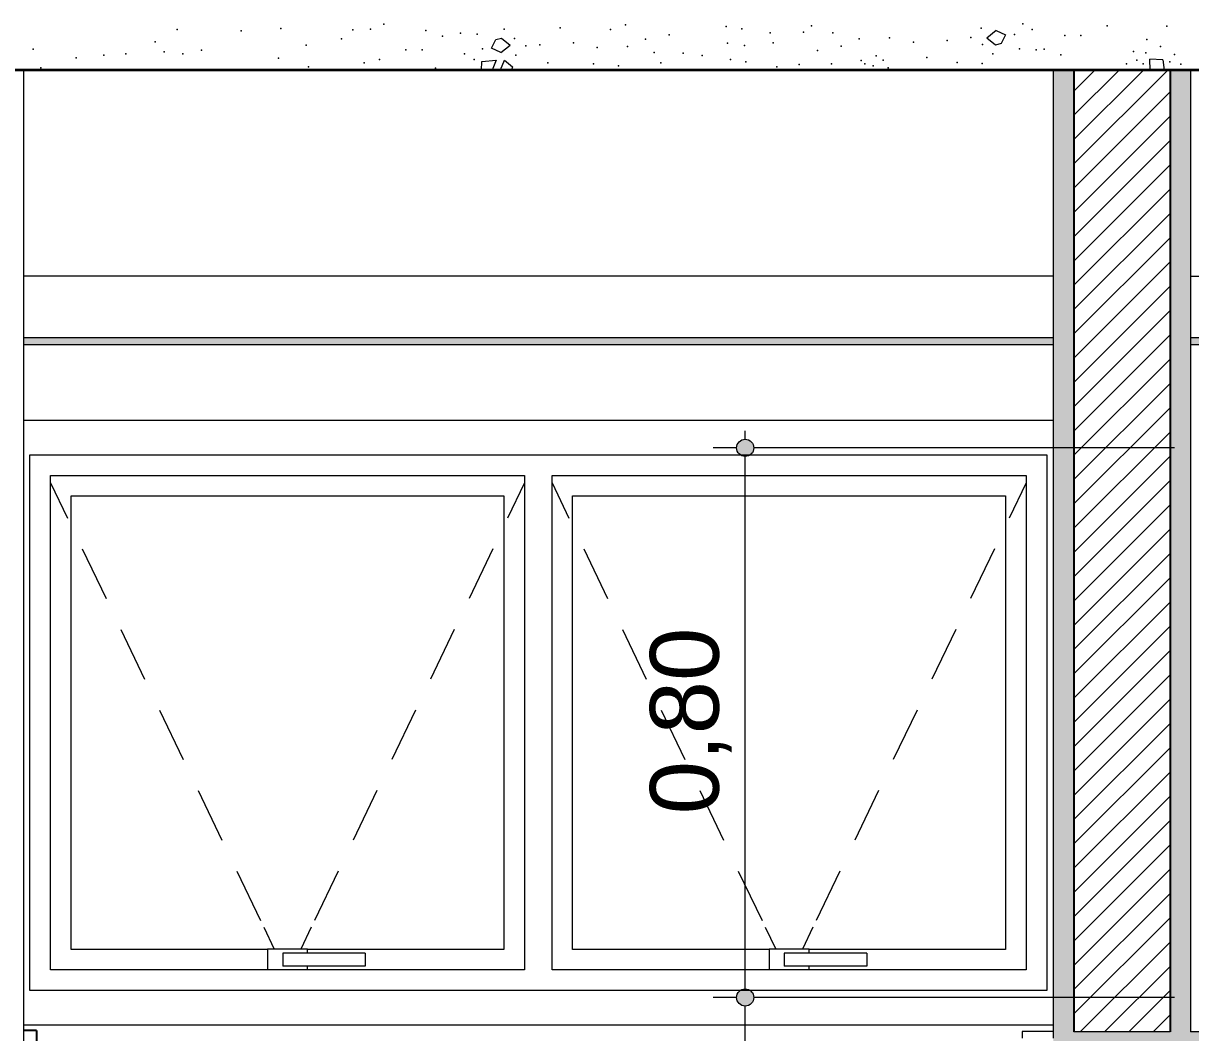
# Model space of a CAD drawing. Header units: metres. Extents: x -77 to 97, y 0 to 6.
# Drawn here: x 80.727 to 82.426, y 2.944 to 4.413 of the extents above; entities that cross this region are included whole.
import ezdxf

# ---------------------------------------------------------------- set-up
doc = ezdxf.new("R2010")
doc.units = ezdxf.units.M
doc.header["$MEASUREMENT"] = 0
for name, color, linetype in [('COTAS CORTE', 7, 'Continuous'), ('FORRO.EXEC', 7, 'Continuous'), ('LAJES.EST', 7, 'Continuous'), ('PAREDE CONSTRUIR', 7, 'Continuous'), ('Portas Archicad', 7, 'Continuous')]:
    doc.layers.add(name, color=color, linetype=linetype)
for name, color, linetype, lineweight, true_color in [('COTAS CORTE_Caneta_No__25', 7, 'Continuous', 13, 0x982312), ('Janelas Archicad_Caneta_No__9', 7, 'Continuous', 5, 0x020202), ('Janelas Archicad_Caneta_No__97', 7, 'Continuous', 5, 0x6b6b6b), ('Portas Archicad_Caneta_No__23', 7, 'Continuous', 0, 0x721b0e)]:
    doc.layers.add(name, color=color, linetype=linetype, lineweight=lineweight, true_color=true_color)
for name, color, linetype, lineweight in [('FORRO.EXEC_Caneta_No__241', 7, 'Continuous', 13), ('LAJES.EST_Caneta_No__1', 7, 'Continuous', 35), ('LAJES.EST_Caneta_No__241', 7, 'Continuous', 13), ('PAREDE CONSTRUIR_Caneta_No__241', 7, 'Continuous', 13), ('PAREDE CONSTRUIR_Caneta_No__3', 7, 'Continuous', 25), ('Portas Archicad_Caneta_No__3', 7, 'Continuous', 25), ('Portas Archicad_Caneta_No__98', 7, 'Continuous', 0)]:
    doc.layers.add(name, color=color, linetype=linetype, lineweight=lineweight)
doc.styles.add('ESTILO_GERADO_1', font='arial.ttf')
doc.dimstyles.new('ESTILO_GERADO__10', dxfattribs={"dimtxt": 0.1, "dimasz": 0.0475, "dimexe": 0.18, "dimexo": 0.624631, "dimgap": 0, "dimtad": 1, "dimzin": 0, "dimdsep": 46, "dimtxsty": 'ESTILO_GERADO_1', "dimblk": 'ARROWHEAD_11', "dimblk1": 'ARROWHEAD_11', "dimblk2": 'ARROWHEAD_11', "dimcen": 0.09, "dimclrd": 256, "dimclre": 256, "dimclrt": 256, "dimadec": 0, "dimazin": 0, "dimtfac": 1, "dimtdec": 4, "dimtmove": 0, "dimatfit": 3, "dimfxl": 0, "dimtolj": 1, "dimtzin": 0, "dimarcsym": 0})

# ---------------------------------------------------------------- blocks, each defined once
blk = doc.blocks.new('*X145', base_point=(29.8752, 0.7953))
at = {"layer": 'LAJES.EST_Caneta_No__241', "color": 7, "linetype": 'Continuous', "lineweight": 13}
for p, q in [((82.1427, 4.4029), (82.1291, 4.3917)), ((82.1427, 4.4029), (82.1561, 4.3965)), ((81.4082, 4.377), (81.4144, 4.3897)), ((81.4144, 4.3897), (81.4226, 4.3917)), ((81.4226, 4.3917), (81.4352, 4.3817)), ((82.1417, 4.3817), (82.1291, 4.3917)), ((82.1499, 4.3838), (82.1417, 4.3817)), ((82.1561, 4.3965), (82.1499, 4.3838)), ((81.4216, 4.3706), (81.4082, 4.377)), ((81.4216, 4.3706), (81.4352, 4.3817)), ((81.3936, 4.3453), (81.3941, 4.3577)), ((81.3941, 4.3577), (81.415, 4.3595)), ((81.415, 4.3595), (81.4093, 4.3453)), ((81.4215, 4.3457), (81.4272, 4.3597)), ((81.4272, 4.3597), (81.4388, 4.3502)), ((81.4388, 4.3502), (81.4375, 4.3453)), ((82.3669, 4.3453), (82.3665, 4.3612)), ((82.3855, 4.3601), (82.3665, 4.3612)), ((82.3855, 4.3601), (82.3873, 4.3453)), ((81.4299, 4.3453), (81.4215, 4.3457)), ((81.9486, 4.3453), (81.9488, 4.3457)), ((81.9507, 4.3453), (81.9488, 4.3457))]:
    blk.add_line(p, q, dxfattribs=at)
for p in [(80.9506, 4.4043), (81.0438, 4.4022), (81.1014, 4.4059), (81.2062, 4.4036), (81.2321, 4.4047), (81.2514, 4.4122), (81.3126, 4.4028), (81.4264, 4.4048), (81.508, 4.4067), (81.5816, 4.4045), (81.6033, 4.411), (81.7499, 4.4086), (81.7726, 4.4053), (81.8739, 4.4098), (82.1209, 4.4065), (82.1813, 4.4128), (82.1953, 4.4044), (82.3042, 4.4098), (82.3911, 4.409), (80.9188, 4.3866), (81.1897, 4.3907), (81.337, 4.3947), (81.3632, 4.3988), (81.3874, 4.3973), (81.4415, 4.391), (81.5274, 4.3847), (81.6325, 4.3902), (81.6669, 4.3966), (81.7518, 4.3846), (81.8136, 4.3994), (81.8179, 4.3847), (81.8625, 4.4002), (81.9048, 4.3995), (81.9433, 4.3906), (81.9877, 4.3923), (82.0222, 4.3857), (82.0713, 4.3885), (82.106, 4.3927), (82.1692, 4.3972), (82.2425, 4.3956), (82.2661, 4.3955), (82.3619, 4.3896), (80.741, 4.3757), (80.8439, 4.3669), (80.876, 4.369), (80.9318, 4.3717), (80.9587, 4.3688), (80.9863, 4.3741), (81.1386, 4.3816), (81.2835, 4.3749), (81.3071, 4.3748), (81.3691, 4.3691), (81.3951, 4.3762), (81.4434, 4.367), (81.4583, 4.3807), (81.4783, 4.3819), (81.5619, 4.378), (81.6063, 4.3797), (81.6448, 4.3708), (81.6871, 4.3701), (81.7765, 4.3812), (81.8827, 4.3737), (81.9171, 4.3802), (82.1228, 4.3825), (82.1379, 4.3687), (82.1769, 4.3761), (82.2011, 4.3747), (82.2126, 4.3756), (82.237, 4.3675), (82.3425, 4.3725), (82.3604, 4.3705), (82.382, 4.3795), (82.4024, 4.3681), (80.8036, 4.3631), (81.0981, 4.3627), (81.1419, 4.3498), (81.223, 4.3558), (81.2454, 4.3606), (81.383, 4.3607), (81.4904, 4.3559), (81.5565, 4.3545), (81.593, 4.3515), (81.6544, 4.356), (81.7147, 4.3664), (81.7558, 4.3605), (81.7784, 4.3572), (81.8235, 4.35), (81.8562, 4.3534), (81.903, 4.3545), (81.9463, 4.3593), (81.9518, 4.3543), (81.9638, 4.3512), (81.968, 4.3658), (81.9782, 4.3599), (82.0416, 4.3636), (82.0858, 4.3565), (82.1222, 4.3548), (82.3322, 4.3545), (82.3474, 4.3595), (82.3565, 4.3542), (82.3957, 4.3573), (82.4113, 4.3538), (80.7523, 4.3485), (81.3268, 4.3478), (81.4552, 4.346), (81.9309, 4.3458), (81.9855, 4.3485)]:
    blk.add_point(p, dxfattribs=at)
blk = doc.blocks.new('*D168', base_point=(29.8752, 0.7953))
at = {"layer": 'COTAS CORTE_Caneta_No__25', "linetype": 'Continuous', "lineweight": 13, "true_color": 0x982312}
for points in [[(81.765, 2.9953), (81.7659, 2.9905), (81.7686, 2.9864), (81.7727, 2.9837), (81.7775, 2.9828), (81.7822, 2.9837), (81.7863, 2.9864), (81.789, 2.9905), (81.79, 2.9953), (81.789, 3.0001), (81.7863, 3.0041), (81.7822, 3.0068), (81.7775, 3.0078), (81.7727, 3.0068), (81.7686, 3.0041), (81.7659, 3.0001)], [(81.765, 0.7953), (81.7659, 0.7905), (81.7686, 0.7864), (81.7727, 0.7837), (81.7775, 0.7828), (81.7822, 0.7837), (81.7863, 0.7864), (81.789, 0.7905), (81.79, 0.7953), (81.789, 0.8001), (81.7863, 0.8041), (81.7822, 0.8068), (81.7775, 0.8078), (81.7727, 0.8068), (81.7686, 0.8041), (81.7659, 0.8001)]]:
    blk.add_hatch(color=24, dxfattribs=at).paths.add_polyline_path(points)
at = {"layer": 'COTAS CORTE_Caneta_No__25', "color": 24, "linetype": 'Continuous', "lineweight": 13, "true_color": 0x982312}
for p, q in [((81.765, 2.9953), (81.7306, 2.9953)), ((82.4021, 2.9953), (81.79, 2.9953)), ((81.7775, 0.8078), (81.7775, 2.9828)), ((81.765, 0.7953), (81.7306, 0.7953)), ((81.7775, 0.7703), (81.7775, 0.7828)), ((82.4021, 0.7953), (81.79, 0.7953))]:
    blk.add_line(p, q, dxfattribs=at)
for centre in [(81.7775, 2.9953), (81.7775, 0.7953)]:
    blk.add_circle(centre, 0.0125, dxfattribs=at)
at = {"layer": 'COTAS CORTE_Caneta_No__25', "color": 24, "lineweight": 13, "true_color": 0x982312, "insert": (81.7575, 1.7618), "char_height": 0.1, "attachment_point": 7, "rotation": 90, "style": 'ESTILO_GERADO_1'}
blk.add_mtext('\\A1;{\\pql;\\fArial|b0|i0|c0|p0;\\W1.000000;2,20}', dxfattribs=at)
blk = doc.blocks.new('ARROWHEAD_11')
at = {"color": 0, "linetype": 'Continuous', "lineweight": 0}
blk.add_line((0, 0), (-1, 0), dxfattribs=at)
at = {"color": 0, "linetype": 'Continuous', "lineweight": 0, "const_width": 0.25, "flags": 128}
blk.add_lwpolyline([(-0.125, 0, 1), (0.125, 0, 1)], format="xyb", close=True, dxfattribs=at)
blk = doc.blocks.new('*D169', base_point=(29.8752, 0.7953))
at = {"layer": 'COTAS CORTE_Caneta_No__25', "linetype": 'Continuous', "lineweight": 13, "true_color": 0x982312}
for points in [[(81.765, 3.7953), (81.7659, 3.7905), (81.7686, 3.7864), (81.7727, 3.7837), (81.7775, 3.7828), (81.7822, 3.7837), (81.7863, 3.7864), (81.789, 3.7905), (81.79, 3.7953), (81.789, 3.8001), (81.7863, 3.8041), (81.7822, 3.8068), (81.7775, 3.8078), (81.7727, 3.8068), (81.7686, 3.8041), (81.7659, 3.8001)], [(81.765, 2.9953), (81.7659, 2.9905), (81.7686, 2.9864), (81.7727, 2.9837), (81.7775, 2.9828), (81.7822, 2.9837), (81.7863, 2.9864), (81.789, 2.9905), (81.79, 2.9953), (81.789, 3.0001), (81.7863, 3.0041), (81.7822, 3.0068), (81.7775, 3.0078), (81.7727, 3.0068), (81.7686, 3.0041), (81.7659, 3.0001)]]:
    blk.add_hatch(color=24, dxfattribs=at).paths.add_polyline_path(points)
at = {"layer": 'COTAS CORTE_Caneta_No__25', "color": 24, "linetype": 'Continuous', "lineweight": 13, "true_color": 0x982312}
for p, q in [((81.7775, 3.8078), (81.7775, 3.8203)), ((81.765, 3.7953), (81.7306, 3.7953)), ((82.4021, 3.7953), (81.79, 3.7953)), ((81.7775, 3.0078), (81.7775, 3.7828)), ((81.765, 2.9953), (81.7306, 2.9953)), ((82.4021, 2.9953), (81.79, 2.9953))]:
    blk.add_line(p, q, dxfattribs=at)
for centre in [(81.7775, 3.7953), (81.7775, 2.9953)]:
    blk.add_circle(centre, 0.0125, dxfattribs=at)
at = {"layer": 'COTAS CORTE_Caneta_No__25', "color": 24, "lineweight": 13, "true_color": 0x982312, "insert": (81.7575, 3.2618), "char_height": 0.1, "attachment_point": 7, "rotation": 90, "style": 'ESTILO_GERADO_1'}
blk.add_mtext('\\A1;{\\pql;\\fArial|b0|i0|c0|p0;\\W1.000000;0,80}', dxfattribs=at)
blk = doc.blocks.new('*D173', base_point=(29.8752, 0.7953))
at = {"layer": 'COTAS CORTE_Caneta_No__25', "linetype": 'Continuous', "lineweight": 13, "true_color": 0x982312}
for points in [[(87.2274, 4.3453), (87.2284, 4.3405), (87.2311, 4.3364), (87.2351, 4.3337), (87.2399, 4.3328), (87.2447, 4.3337), (87.2487, 4.3364), (87.2515, 4.3405), (87.2524, 4.3453), (87.2515, 4.3501), (87.2487, 4.3541), (87.2447, 4.3568), (87.2399, 4.3578), (87.2351, 4.3568), (87.2311, 4.3541), (87.2284, 4.3501)], [(87.2274, 4.0453), (87.2284, 4.0405), (87.2311, 4.0364), (87.2351, 4.0337), (87.2399, 4.0328), (87.2447, 4.0337), (87.2487, 4.0364), (87.2515, 4.0405), (87.2524, 4.0453), (87.2515, 4.0501), (87.2487, 4.0541), (87.2447, 4.0568), (87.2399, 4.0578), (87.2351, 4.0568), (87.2311, 4.0541), (87.2284, 4.0501)], [(87.2274, 4.0353), (87.2284, 4.0305), (87.2311, 4.0264), (87.2351, 4.0237), (87.2399, 4.0228), (87.2447, 4.0237), (87.2487, 4.0264), (87.2515, 4.0305), (87.2524, 4.0353), (87.2515, 4.0401), (87.2487, 4.0441), (87.2447, 4.0468), (87.2399, 4.0478), (87.2351, 4.0468), (87.2311, 4.0441), (87.2284, 4.0401)]]:
    blk.add_hatch(color=24, dxfattribs=at).paths.add_polyline_path(points)
at = {"layer": 'COTAS CORTE_Caneta_No__25', "color": 24, "linetype": 'Continuous', "lineweight": 13, "true_color": 0x982312}
blk.add_line((87.2399, 4.0578), (87.2399, 4.3328), dxfattribs=at)
for centre in [(87.2399, 4.3453), (87.2399, 4.0453)]:
    blk.add_circle(centre, 0.0125, dxfattribs=at)
at = {"layer": 'COTAS CORTE_Caneta_No__25', "color": 24, "lineweight": 13, "true_color": 0x982312, "insert": (87.2199, 4.0618), "char_height": 0.1, "attachment_point": 7, "rotation": 90, "style": 'ESTILO_GERADO_1'}
blk.add_mtext('\\A1;{\\pql;\\fArial|b0|i0|c0|p0;\\W1.000000;0,30}', dxfattribs=at)
blk = doc.blocks.new('*D174', base_point=(29.8752, 0.7953))
at = {"layer": 'COTAS CORTE_Caneta_No__25', "linetype": 'Continuous', "lineweight": 13, "true_color": 0x982312}
for points in [[(87.2274, 4.4953), (87.2284, 4.4905), (87.2311, 4.4864), (87.2351, 4.4837), (87.2399, 4.4828), (87.2447, 4.4837), (87.2487, 4.4864), (87.2515, 4.4905), (87.2524, 4.4953), (87.2515, 4.5001), (87.2487, 4.5041), (87.2447, 4.5068), (87.2399, 4.5078), (87.2351, 4.5068), (87.2311, 4.5041), (87.2284, 4.5001)], [(87.2274, 4.3453), (87.2284, 4.3405), (87.2311, 4.3364), (87.2351, 4.3337), (87.2399, 4.3328), (87.2447, 4.3337), (87.2487, 4.3364), (87.2515, 4.3405), (87.2524, 4.3453), (87.2515, 4.3501), (87.2487, 4.3541), (87.2447, 4.3568), (87.2399, 4.3578), (87.2351, 4.3568), (87.2311, 4.3541), (87.2284, 4.3501)]]:
    blk.add_hatch(color=24, dxfattribs=at).paths.add_polyline_path(points)
at = {"layer": 'COTAS CORTE_Caneta_No__25', "color": 24, "linetype": 'Continuous', "lineweight": 13, "true_color": 0x982312}
for p, q in [((87.2274, 4.4953), (86.6153, 4.4953)), ((87.2868, 4.4953), (87.2524, 4.4953)), ((87.2399, 4.3578), (87.2399, 4.4828)), ((87.2274, 4.3453), (86.6153, 4.3453)), ((87.2868, 4.3453), (87.2524, 4.3453))]:
    blk.add_line(p, q, dxfattribs=at)
for centre in [(87.2399, 4.4953), (87.2399, 4.3453)]:
    blk.add_circle(centre, 0.0125, dxfattribs=at)

msp = doc.modelspace()

# ---------------------------------------------------------------- hatches: boundary and pattern name
at = {"layer": 'FORRO.EXEC', "linetype": 'Continuous', "lineweight": 0, "true_color": 0xffffff}
for points in [[(80.7268, 3.9453), (82.2258, 3.9453), (82.2258, 3.9553), (80.7268, 3.9553)], [(82.4258, 3.9553), (82.4258, 3.9453), (86.4758, 3.9453), (86.4758, 3.9553)]]:
    msp.add_hatch(color=7, dxfattribs=at).paths.add_polyline_path(points)
at = {"layer": 'PAREDE CONSTRUIR', "linetype": 'Continuous', "lineweight": 0, "true_color": 0xffffff}
for points in [[(82.2258, 4.3453), (82.2258, 2.9453), (82.2558, 2.9453), (82.2558, 4.3453)], [(82.3958, 2.9453), (82.4258, 2.9453), (82.4258, 4.3453), (82.3958, 4.3453)]]:
    msp.add_hatch(color=7, dxfattribs=at).paths.add_polyline_path(points)
at = {"layer": 'PAREDE CONSTRUIR', "linetype": 'Continuous', "lineweight": 0, "true_color": 0x000000}
h = msp.add_hatch(dxfattribs=at)
h.set_pattern_fill('common_brick_0004', color=18, style=0, pattern_type=2)
h.set_pattern_definition([(45, (29.87522, 0.795284), (-0.01767767, 0.01767767), [])])
h.paths.add_polyline_path([(82.2558, 4.3453), (82.2558, 2.9453), (82.3958, 2.9453), (82.3958, 4.3453)])
at = {"layer": 'Portas Archicad', "linetype": 'Continuous', "lineweight": 0, "true_color": 0xffffff}
for points in [[(82.2258, 2.8953), (82.4258, 2.8953), (82.4258, 2.9453), (82.2258, 2.9453)], [(82.4438, 2.8953), (82.4438, 2.9453), (82.4258, 2.9453), (82.4258, 2.8953)]]:
    msp.add_hatch(color=7, dxfattribs=at).paths.add_polyline_path(points)

# ---------------------------------------------------------------- linework, layer by layer
at = {"layer": 'FORRO.EXEC_Caneta_No__241', "color": 7, "linetype": 'Continuous', "lineweight": 13}
for p, q in [((82.2258, 3.9553), (80.7268, 3.9553)), ((82.2258, 3.9453), (80.7268, 3.9453)), ((86.4758, 3.9553), (82.4258, 3.9553)), ((86.4758, 3.9453), (82.4258, 3.9453))]:
    msp.add_line(p, q, dxfattribs=at)
at = {"layer": 'Janelas Archicad_Caneta_No__9', "color": 18, "linetype": 'Continuous', "lineweight": 5, "true_color": 0x020202}
for p, q in [((82.2258, 3.8353), (80.7268, 3.8353)), ((80.7363, 3.0053), (80.7363, 3.7853)), ((80.7363, 3.7853), (82.2163, 3.7853)), ((82.2163, 3.7853), (82.2163, 3.0053)), ((80.7663, 3.0353), (80.7663, 3.7553)), ((80.7663, 3.7553), (81.4563, 3.7553)), ((81.4563, 3.7553), (81.4563, 3.0353)), ((81.4963, 3.0353), (81.4963, 3.7553)), ((81.4963, 3.7553), (82.1863, 3.7553)), ((82.1863, 3.7553), (82.1863, 3.0353)), ((80.7963, 3.0653), (80.7963, 3.7253)), ((80.7963, 3.7253), (81.4263, 3.7253)), ((81.4263, 3.7253), (81.4263, 3.0653)), ((81.5263, 3.0653), (81.5263, 3.7253)), ((81.5263, 3.7253), (82.1563, 3.7253)), ((82.1563, 3.7253), (82.1563, 3.0653)), ((81.0823, 3.0653), (80.7963, 3.0653)), ((81.0823, 3.0658), (81.0823, 3.0353)), ((81.1403, 3.0658), (81.0823, 3.0658)), ((81.1099, 3.0598), (81.1043, 3.0598)), ((81.1043, 3.0598), (81.1043, 3.0408)), ((81.1253, 3.0598), (81.1099, 3.0598)), ((81.1463, 3.0598), (81.1253, 3.0598)), ((81.1403, 3.0598), (81.1403, 3.0658)), ((81.4263, 3.0653), (81.1403, 3.0653)), ((81.2243, 3.0598), (81.1463, 3.0598)), ((81.2243, 3.0598), (81.2243, 3.0408)), ((81.8123, 3.0653), (81.5263, 3.0653)), ((81.8123, 3.0658), (81.8123, 3.0353)), ((81.8703, 3.0658), (81.8123, 3.0658)), ((81.8399, 3.0598), (81.8343, 3.0598)), ((81.8343, 3.0598), (81.8343, 3.0408)), ((81.8553, 3.0598), (81.8399, 3.0598)), ((81.8763, 3.0598), (81.8553, 3.0598)), ((81.8703, 3.0598), (81.8703, 3.0658)), ((82.1563, 3.0653), (81.8703, 3.0653)), ((81.9543, 3.0598), (81.8763, 3.0598)), ((81.9543, 3.0598), (81.9543, 3.0408)), ((81.4563, 3.0353), (80.7663, 3.0353)), ((81.1099, 3.0408), (81.1043, 3.0408)), ((81.1253, 3.0408), (81.1099, 3.0408)), ((81.1463, 3.0408), (81.1253, 3.0408)), ((81.1403, 3.0353), (81.1403, 3.0408)), ((81.2243, 3.0408), (81.1463, 3.0408)), ((82.1863, 3.0353), (81.4963, 3.0353)), ((81.8399, 3.0408), (81.8343, 3.0408)), ((81.8553, 3.0408), (81.8399, 3.0408)), ((81.8763, 3.0408), (81.8553, 3.0408)), ((81.8703, 3.0353), (81.8703, 3.0408)), ((81.9543, 3.0408), (81.8763, 3.0408)), ((82.2163, 3.0053), (80.7363, 3.0053)), ((80.7268, 2.9553), (82.2258, 2.9553))]:
    msp.add_line(p, q, dxfattribs=at)
at = {"layer": 'Janelas Archicad_Caneta_No__97', "color": 251, "linetype": 'Continuous', "lineweight": 5, "true_color": 0x6b6b6b}
for p, q in [((80.7663, 3.7444), (80.7909, 3.6932)), ((81.4563, 3.7444), (81.4317, 3.6932)), ((81.4963, 3.7444), (81.5209, 3.6932)), ((82.1863, 3.7444), (82.1617, 3.6932)), ((80.8125, 3.6481), (80.8471, 3.5759)), ((81.4101, 3.6481), (81.3755, 3.5759)), ((81.5425, 3.6481), (81.5771, 3.5759)), ((82.1401, 3.6481), (82.1055, 3.5759)), ((80.8687, 3.5309), (80.9033, 3.4587)), ((81.3538, 3.5309), (81.3192, 3.4587)), ((81.5987, 3.5309), (81.6333, 3.4587)), ((82.0838, 3.5309), (82.0492, 3.4587)), ((80.925, 3.4137), (80.9596, 3.3415)), ((81.2976, 3.4137), (81.263, 3.3415)), ((81.655, 3.4137), (81.6896, 3.3415)), ((82.0276, 3.4137), (81.993, 3.3415)), ((80.9812, 3.2964), (81.0158, 3.2243)), ((81.2414, 3.2964), (81.2068, 3.2243)), ((81.7112, 3.2964), (81.7458, 3.2243)), ((81.9714, 3.2964), (81.9368, 3.2243)), ((81.0374, 3.1792), (81.072, 3.1071)), ((81.1851, 3.1792), (81.1505, 3.1071)), ((81.7674, 3.1792), (81.802, 3.1071)), ((81.9151, 3.1792), (81.8805, 3.1071)), ((81.0767, 3.0974), (81.0919, 3.0658)), ((81.1459, 3.0974), (81.1307, 3.0658)), ((81.8067, 3.0974), (81.8219, 3.0658)), ((81.8759, 3.0974), (81.8607, 3.0658))]:
    msp.add_line(p, q, dxfattribs=at)
at = {"layer": 'LAJES.EST_Caneta_No__1', "color": 7, "linetype": 'Continuous', "lineweight": 35}
for p, q in [((82.2258, 4.3453), (80.7268, 4.3453)), ((86.4758, 4.3453), (82.4258, 4.3453))]:
    msp.add_line(p, q, dxfattribs=at)
at = {"layer": 'LAJES.EST_Caneta_No__1', "color": 7, "linetype": 'Continuous', "lineweight": 35, "flags": 128}
for points in [[(80.7268, 4.3453), (80.6968, 4.3453), (80.5568, 4.3453), (80.5268, 4.3453)], [(82.4258, 4.3453), (82.3958, 4.3453), (82.2558, 4.3453), (82.2258, 4.3453)]]:
    msp.add_lwpolyline(points, dxfattribs=at)
at = {"layer": 'PAREDE CONSTRUIR_Caneta_No__241', "color": 7, "linetype": 'Continuous', "lineweight": 13}
for p, q in [((80.7268, 4.3453), (80.7268, 3.9553)), ((82.2258, 4.3453), (82.2258, 3.9553)), ((82.4258, 4.3453), (82.4258, 3.9553)), ((82.2258, 4.0453), (80.7268, 4.0453)), ((82.4258, 4.0453), (86.4758, 4.0453)), ((80.7268, 3.9553), (80.7268, 3.9453)), ((80.7268, 3.9453), (80.7268, 0.8953)), ((82.2258, 3.9553), (82.2258, 3.9453)), ((82.4258, 3.9553), (82.4258, 3.9453)), ((82.4258, 3.9453), (82.4258, 2.9453)), ((82.3958, 2.9453), (82.2558, 2.9453))]:
    msp.add_line(p, q, dxfattribs=at)
at = {"layer": 'PAREDE CONSTRUIR_Caneta_No__241', "color": 7, "linetype": 'Continuous', "lineweight": 13, "flags": 128}
msp.add_lwpolyline([(82.2258, 3.9453), (82.2258, 2.9458), (82.2258, 2.9453)], dxfattribs=at)
at = {"layer": 'PAREDE CONSTRUIR_Caneta_No__3', "color": 7, "linetype": 'Continuous', "lineweight": 25}
for p, q in [((82.2558, 4.3453), (82.2558, 2.9453)), ((82.3958, 4.3453), (82.3958, 2.9453))]:
    msp.add_line(p, q, dxfattribs=at)
at = {"layer": 'Portas Archicad_Caneta_No__23', "color": 26, "linetype": 'Continuous', "lineweight": 0, "true_color": 0x721b0e}
for p, q in [((82.1808, 2.9458), (82.1808, 2.9358)), ((82.2258, 2.9458), (82.1808, 2.9458)), ((82.2258, 2.9453), (82.2258, 2.9358))]:
    msp.add_line(p, q, dxfattribs=at)
at = {"layer": 'Portas Archicad_Caneta_No__3', "color": 7, "linetype": 'Continuous', "lineweight": 25}
for q in [(80.7268, 2.9473), (80.7458, 0.8953)]:
    msp.add_line((80.7458, 2.9473), q, dxfattribs=at)
at = {"layer": 'Portas Archicad_Caneta_No__98', "color": 7, "linetype": 'Continuous', "lineweight": 0}
msp.add_line((82.4438, 2.9453), (82.4258, 2.9453), dxfattribs=at)

# ---------------------------------------------------------------- block references
at = {"layer": 'LAJES.EST', "lineweight": 0}
msp.add_blockref('*X145', (29.8752, 0.7953), dxfattribs=at)

# ---------------------------------------------------------------- dimensions: what is measured, and where the dimension line sits
at = {"layer": 'COTAS CORTE', "color": 24, "linetype": 'Continuous', "lineweight": 13, "true_color": 0x982312}
for base, p1, p2, picture, middle in [((87.2399, 4.4953), (76.3254, 4.3453), (76.3254, 4.4953), '*D174', (87.1699, 4.6372)), ((87.2399, 4.3453), (88.4258, 4.0453), (76.3254, 4.3453), '*D173', (87.1699, 4.1913)), ((81.7775, 3.7953), (82.2263, 2.9953), (82.2263, 3.7953), '*D169', (81.7075, 3.3913)), ((81.7775, 2.9953), (82.2258, 0.7953), (82.2263, 2.9953), '*D168', (81.7075, 1.8913))]:
    dim = msp.add_linear_dim(base=base, p1=p1, p2=p2, angle=90, dimstyle='ESTILO_GERADO__10', dxfattribs=at)
    dim.commit()
    dim.dimension.update_dxf_attribs({"geometry": picture, "text_midpoint": middle, "dimtype": 160, "text_rotation": 90})

doc.saveas('drawing.dxf')
